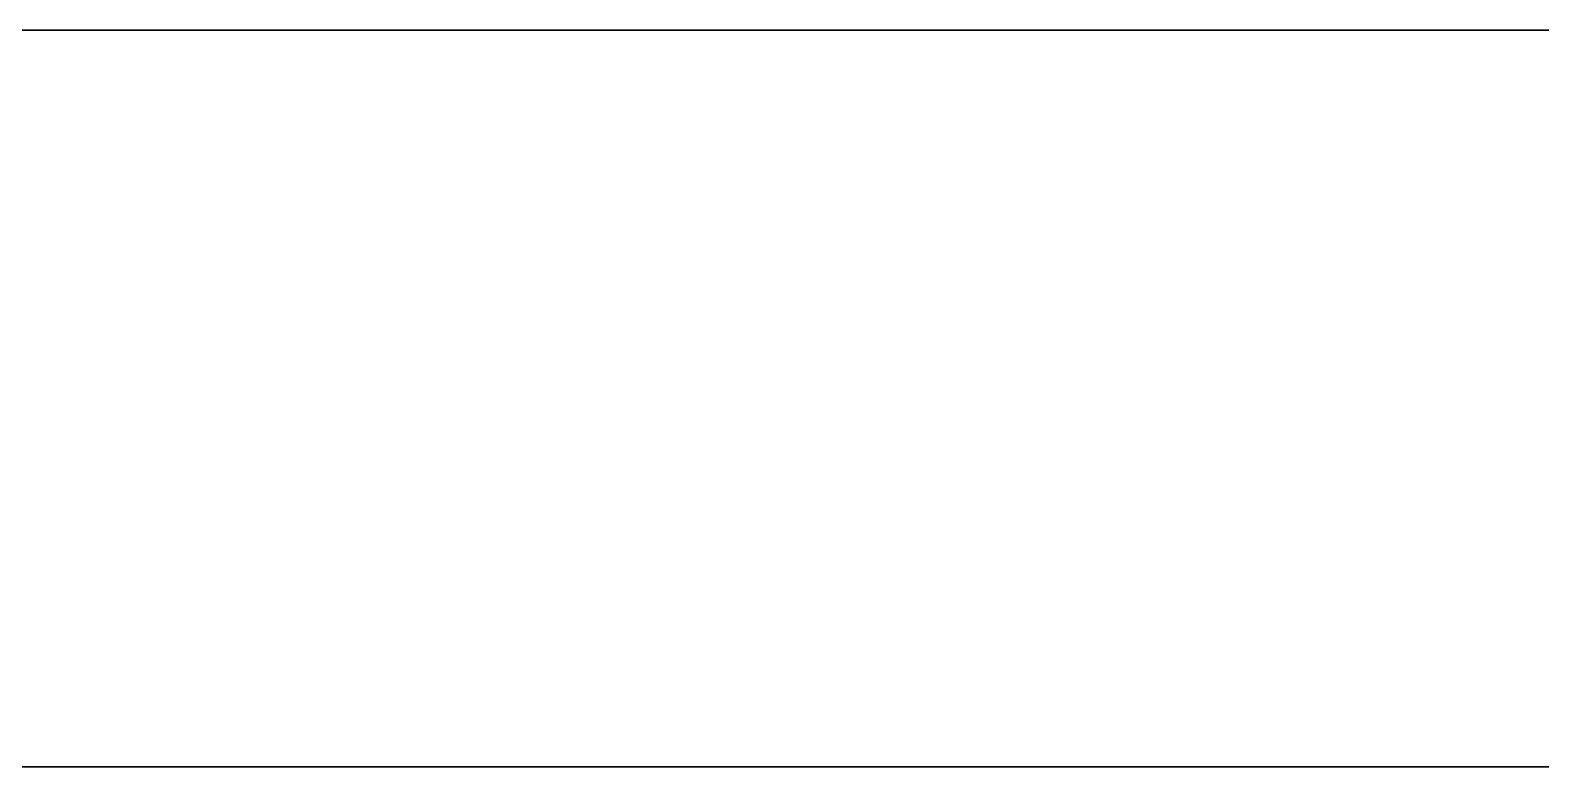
# Model space of a CAD drawing. Header units: metres. Extents: x 350990 to 353010, y 7455300 to 7456700.
# Drawn here: x 352342.9 to 352548, y 7456200 to 7456300 of the extents above; entities that cross this region are included whole.
import ezdxf

# ---------------------------------------------------------------- set-up
doc = ezdxf.new("R2010")
doc.units = ezdxf.units.M

msp = doc.modelspace()

# ---------------------------------------------------------------- linework, layer by layer
at = {"layer": 'BOC_P200N'}
msp.add_polyline3d([(352340, 7456200, 1292.548), (352350, 7456200, 1293.085), (352360, 7456200, 1293.34), (352370, 7456200, 1293.331), (352380, 7456200, 1293.092), (352390, 7456200, 1292.666), (352400, 7456200, 1292.105), (352410, 7456200, 1291.464), (352420, 7456200, 1290.799), (352430, 7456200, 1290.163), (352440, 7456200, 1289.603), (352450, 7456200, 1289.157), (352460, 7456200, 1288.854), (352470, 7456200, 1288.712), (352480, 7456200, 1288.74), (352490, 7456200, 1288.937), (352500, 7456200, 1289.293), (352510, 7456200, 1289.793), (352520, 7456200, 1290.418), (352530, 7456200, 1291.149), (352540, 7456200, 1291.963), (352550, 7456200, 1292.843)], dxfattribs=at)
at = {"layer": 'BOC_P300N'}
msp.add_polyline3d([(352340, 7456300, 1284.381), (352350, 7456300, 1285.66), (352360, 7456300, 1286.987), (352370, 7456300, 1288.23), (352380, 7456300, 1289.341), (352390, 7456300, 1290.517), (352400, 7456300, 1291.748), (352410, 7456300, 1293.023), (352420, 7456300, 1294.315), (352430, 7456300, 1295.132), (352440, 7456300, 1295.773), (352450, 7456300, 1296.235), (352460, 7456300, 1296.524), (352470, 7456300, 1296.66), (352480, 7456300, 1296.673), (352490, 7456300, 1296.6), (352500, 7456300, 1296.484), (352510, 7456300, 1296.372), (352520, 7456300, 1296.307), (352530, 7456300, 1296.329), (352540, 7456300, 1296.471), (352550, 7456300, 1296.754)], dxfattribs=at)
at = {"layer": 'BOLC_P200N'}
msp.add_polyline3d([(352340, 7456200, 1259.461), (352350, 7456200, 1262.213), (352360, 7456200, 1264.686), (352370, 7456200, 1266.855), (352380, 7456200, 1268.698), (352390, 7456200, 1270.198), (352400, 7456200, 1271.348), (352410, 7456200, 1272.147), (352420, 7456200, 1272.604), (352430, 7456200, 1272.734), (352440, 7456200, 1272.563), (352450, 7456200, 1272.118), (352460, 7456200, 1271.437), (352470, 7456200, 1270.555), (352480, 7456200, 1269.511), (352490, 7456200, 1268.347), (352500, 7456200, 1267.099), (352510, 7456200, 1265.808), (352520, 7456200, 1264.508), (352530, 7456200, 1263.233), (352540, 7456200, 1262.009), (352550, 7456200, 1260.858)], dxfattribs=at)
at = {"layer": 'BOLC_P300N'}
msp.add_polyline3d([(352340, 7456300, 1255.981), (352350, 7456300, 1259.004), (352360, 7456300, 1261.861), (352370, 7456300, 1264.51), (352380, 7456300, 1266.909), (352390, 7456300, 1269.026), (352400, 7456300, 1270.834), (352410, 7456300, 1272.318), (352420, 7456300, 1273.476), (352430, 7456300, 1274.315), (352440, 7456300, 1274.858), (352450, 7456300, 1275.131), (352460, 7456300, 1275.17), (352470, 7456300, 1275.012), (352480, 7456300, 1274.696), (352490, 7456300, 1274.257), (352500, 7456300, 1273.731), (352510, 7456300, 1273.151), (352520, 7456300, 1272.543), (352530, 7456300, 1271.931), (352540, 7456300, 1271.331), (352550, 7456300, 1270.751)], dxfattribs=at)
at = {"layer": 'BOX_P200N'}
msp.add_polyline3d([(352340, 7456200, 1229.409), (352350, 7456200, 1231.651), (352360, 7456200, 1233.895), (352370, 7456200, 1236.17), (352380, 7456200, 1238.489), (352390, 7456200, 1240.844), (352400, 7456200, 1243.208), (352410, 7456200, 1245.533), (352420, 7456200, 1247.756), (352430, 7456200, 1249.8), (352440, 7456200, 1251.583), (352450, 7456200, 1253.021), (352460, 7456200, 1254.037), (352470, 7456200, 1254.567), (352480, 7456200, 1254.566), (352490, 7456200, 1254.013), (352500, 7456200, 1252.916), (352510, 7456200, 1251.312), (352520, 7456200, 1249.264), (352530, 7456200, 1246.86), (352540, 7456200, 1244.207), (352550, 7456200, 1241.418)], dxfattribs=at)
at = {"layer": 'BOX_P300N'}
msp.add_polyline3d([(352340, 7456300, 1225.93), (352350, 7456300, 1229.884), (352360, 7456300, 1234.063), (352370, 7456300, 1238.407), (352380, 7456300, 1242.838), (352390, 7456300, 1247.257), (352400, 7456300, 1251.55), (352410, 7456300, 1255.602), (352420, 7456300, 1259.297), (352430, 7456300, 1262.529), (352440, 7456300, 1265.21), (352450, 7456300, 1267.272), (352460, 7456300, 1268.674), (352470, 7456300, 1269.012), (352480, 7456300, 1268.696), (352490, 7456300, 1268.257), (352500, 7456300, 1267.731), (352510, 7456300, 1266.299), (352520, 7456300, 1264.425), (352530, 7456300, 1262.332), (352540, 7456300, 1260.137), (352550, 7456300, 1257.949)], dxfattribs=at)
at = {"layer": 'CU_0p2_P200N'}
for points in [[(352342.019, 7456200, 1230), (352350, 7456200, 1237.139), (352360, 7456200, 1235.776), (352370, 7456200, 1233.809), (352380, 7456200, 1230.897), (352382.512, 7456200, 1230), (352380, 7456200, 1225.651), (352376.634, 7456200, 1220), (352370, 7456200, 1211.188), (352368.986, 7456200, 1210), (352360, 7456200, 1200.152), (352359.837, 7456200, 1200), (352350.247, 7456200, 1190), (352350, 7456200, 1189.606), (352343.043, 7456200, 1180), (352349.334, 7456200, 1170), (352350, 7456200, 1169.397), (352358.991, 7456200, 1160), (352360, 7456200, 1158.913), (352366.84, 7456200, 1150), (352370, 7456200, 1145.389), (352373.105, 7456200, 1140), (352377.889, 7456200, 1130), (352380, 7456200, 1123.867), (352381.237, 7456200, 1120), (352382.927, 7456200, 1110), (352382.653, 7456200, 1100), (352380, 7456200, 1090.744), (352379.744, 7456200, 1090), (352372.958, 7456200, 1080), (352370, 7456200, 1077.001), (352361.766, 7456200, 1070), (352360, 7456200, 1068.616), (352350, 7456200, 1060.932), (352348.865, 7456200, 1060), (352340, 7456200, 1051.23)], [(352342.235, 7456200, 570), (352350, 7456200, 561.967), (352351.878, 7456200, 560), (352350.446, 7456200, 550), (352350, 7456200, 547.727), (352341.322, 7456200, 550)], [(352341.524, 7456200, 950), (352344.349, 7456200, 940), (352347.602, 7456200, 930), (352350, 7456200, 923.835), (352351.877, 7456200, 920), (352357.718, 7456200, 910), (352360, 7456200, 906.675), (352365.91, 7456200, 900), (352370, 7456200, 896.052), (352378.372, 7456200, 890), (352380, 7456200, 889.014), (352390, 7456200, 884.985), (352400, 7456200, 882.3), (352410, 7456200, 880.438), (352412.453, 7456200, 880), (352420, 7456200, 878.833), (352430, 7456200, 876.016), (352439.578, 7456200, 870), (352440, 7456200, 869.74), (352449.247, 7456200, 860), (352450, 7456200, 859.165), (352456.136, 7456200, 850), (352460, 7456200, 843.612), (352461.938, 7456200, 840), (352467.12, 7456200, 830), (352470, 7456200, 823.768), (352471.825, 7456200, 820), (352476.235, 7456200, 810), (352479.907, 7456200, 800), (352480, 7456200, 799.675), (352483.37, 7456200, 790), (352485.776, 7456200, 780), (352486.86, 7456200, 770), (352486.07, 7456200, 760), (352482.433, 7456200, 750), (352480, 7456200, 746.277), (352475.076, 7456200, 740), (352470, 7456200, 735.083), (352464.366, 7456200, 730), (352460, 7456200, 726.104), (352453.745, 7456200, 720), (352450, 7456200, 715.831), (352445.669, 7456200, 710), (352440, 7456200, 700.715), (352439.647, 7456200, 700), (352435.745, 7456200, 690), (352432.133, 7456200, 680), (352430, 7456200, 674.399), (352428.593, 7456200, 670), (352424.839, 7456200, 660), (352420, 7456200, 650.007), (352419.997, 7456200, 650), (352415.075, 7456200, 640), (352410, 7456200, 630.865), (352409.523, 7456200, 630), (352404.542, 7456200, 620), (352400.189, 7456200, 610), (352400, 7456200, 609.385), (352397.062, 7456200, 600), (352395.022, 7456200, 590), (352390, 7456200, 589.145), (352389.064, 7456200, 590), (352388.603, 7456200, 600), (352387.933, 7456200, 610), (352380, 7456200, 616.165), (352375.858, 7456200, 620), (352375.021, 7456200, 630), (352370, 7456200, 634.207), (352364.039, 7456200, 640), (352363.351, 7456200, 650), (352362.747, 7456200, 660), (352360, 7456200, 662.724), (352352.983, 7456200, 670), (352352.684, 7456200, 680), (352352.524, 7456200, 690), (352350, 7456200, 692.972), (352343.561, 7456200, 700), (352343.586, 7456200, 710), (352343.625, 7456200, 720), (352343.59, 7456200, 730), (352343.398, 7456200, 740), (352342.99, 7456200, 750), (352342.362, 7456200, 760)]]:
    msp.add_polyline3d(points, dxfattribs=at)
at = {"layer": 'CU_0p2_P300N'}
msp.add_polyline3d([(352340, 7456300, 914.052), (352344.982, 7456300, 910), (352350, 7456300, 906.213), (352356.509, 7456300, 900), (352360, 7456300, 896.743), (352366.101, 7456300, 890), (352370, 7456300, 885.6), (352374.572, 7456300, 880), (352380, 7456300, 873.024), (352380.517, 7456300, 870), (352389.839, 7456300, 860), (352390, 7456300, 859.78), (352391.765, 7456300, 850), (352393.382, 7456300, 840), (352400, 7456300, 832.903), (352402.87, 7456300, 830), (352404.138, 7456300, 820), (352405.054, 7456300, 810), (352410, 7456300, 804.498), (352414.4, 7456300, 800), (352414.727, 7456300, 790), (352414.64, 7456300, 780), (352414.146, 7456300, 770), (352413.276, 7456300, 760), (352420, 7456300, 751.525), (352421.381, 7456300, 750), (352420, 7456300, 740.369), (352419.314, 7456300, 740), (352410, 7456300, 734.411), (352403.308, 7456300, 730), (352400, 7456300, 727.211), (352391.662, 7456300, 720), (352390, 7456300, 717.981), (352382.75, 7456300, 710), (352380, 7456300, 705.873), (352374.706, 7456300, 700), (352370, 7456300, 694.539), (352362.119, 7456300, 690), (352360, 7456300, 689.039), (352350, 7456300, 686.78), (352340, 7456300, 685.614)], dxfattribs=at)
msp.add_polyline3d([(352350, 7456300, 527.957), (352348.605, 7456300, 530), (352345.054, 7456300, 540), (352345.134, 7456300, 550), (352349.791, 7456300, 560), (352350, 7456300, 560.246), (352359.368, 7456300, 570), (352360, 7456300, 570.534), (352370, 7456300, 576.519), (352380, 7456300, 577.985), (352390, 7456300, 572.648), (352391.855, 7456300, 570), (352398.32, 7456300, 560), (352400, 7456300, 556.734), (352402.394, 7456300, 550), (352404.666, 7456300, 540), (352405.055, 7456300, 530), (352402.571, 7456300, 520), (352400, 7456300, 515.967), (352393.042, 7456300, 510), (352390, 7456300, 508.341), (352380, 7456300, 506.89), (352370, 7456300, 509.138), (352368.401, 7456300, 510), (352360, 7456300, 515.714), (352355.555, 7456300, 520)], close=True, dxfattribs=at)
at = {"layer": 'CU_0p4_P200N'}
msp.add_polyline3d([(352340, 7456200, 885.238), (352344.161, 7456200, 880), (352350, 7456200, 872.945), (352352.993, 7456200, 870), (352360, 7456200, 863.48), (352364.875, 7456200, 860), (352370, 7456200, 856.559), (352380, 7456200, 851.674), (352384.458, 7456200, 850), (352390, 7456200, 848.038), (352400, 7456200, 844.979), (352410, 7456200, 841.535), (352413.396, 7456200, 840), (352420, 7456200, 836.83), (352429.512, 7456200, 830), (352430, 7456200, 829.575), (352438.267, 7456200, 820), (352440, 7456200, 817.15), (352443.821, 7456200, 810), (352447.01, 7456200, 800), (352447.918, 7456200, 790), (352446.16, 7456200, 780), (352441.103, 7456200, 770), (352440, 7456200, 768.567), (352432.338, 7456200, 760), (352430, 7456200, 757.766), (352420.633, 7456200, 750), (352420, 7456200, 749.436), (352410, 7456200, 741.632), (352407.27, 7456200, 740), (352400, 7456200, 733.797), (352393.348, 7456200, 730), (352390, 7456200, 726.506), (352380, 7456200, 724.338), (352376.667, 7456200, 730), (352370, 7456200, 739.918), (352369.972, 7456200, 740), (352364.657, 7456200, 750), (352360, 7456200, 756.723), (352358.003, 7456200, 760), (352350, 7456200, 769.891), (352349.985, 7456200, 770), (352348.316, 7456200, 780), (352346.702, 7456200, 790), (352345.294, 7456200, 800), (352344.199, 7456200, 810), (352343.494, 7456200, 820), (352343.254, 7456200, 830), (352343.572, 7456200, 840), (352340, 7456200, 843.348)], dxfattribs=at)
at = {"layer": 'CU_0p4_P300N'}
msp.add_polyline3d([(352340, 7456300, 864.888), (352346.089, 7456300, 860), (352350, 7456300, 856.696), (352356.341, 7456300, 850), (352360, 7456300, 845.517), (352364.163, 7456300, 840), (352370, 7456300, 830.211), (352370.132, 7456300, 830), (352374.958, 7456300, 820), (352377.902, 7456300, 810), (352378.811, 7456300, 800), (352377.065, 7456300, 790), (352371.495, 7456300, 780), (352370, 7456300, 778.329), (352360.578, 7456300, 770), (352360, 7456300, 769.586), (352350, 7456300, 764.272), (352340, 7456300, 761.533)], dxfattribs=at)
at = {"layer": 'IMP_P200N'}
msp.add_polyline3d([(352342.594, 7456200, 750), (352343.338, 7456200, 740), (352344.366, 7456200, 730), (352345.709, 7456200, 720), (352347.39, 7456200, 710), (352349.417, 7456200, 700), (352350, 7456200, 697.529), (352351.849, 7456200, 690), (352354.638, 7456200, 680), (352357.731, 7456200, 670), (352360, 7456200, 663.22), (352361.128, 7456200, 660), (352364.828, 7456200, 650), (352368.663, 7456200, 640), (352370, 7456200, 636.582), (352372.683, 7456200, 630), (352376.757, 7456200, 620), (352380, 7456200, 611.92), (352380.798, 7456200, 610), (352384.855, 7456200, 600), (352388.753, 7456200, 590), (352390, 7456200, 586.674), (352392.564, 7456200, 580), (352396.233, 7456200, 570), (352399.732, 7456200, 560), (352400, 7456200, 559.206), (352403.16, 7456200, 550), (352406.476, 7456200, 540), (352409.716, 7456200, 530), (352410, 7456200, 529.117), (352412.954, 7456200, 520), (352416.196, 7456200, 510), (352419.479, 7456200, 500), (352420, 7456200, 498.447), (352422.833, 7456200, 490), (352426.277, 7456200, 480), (352429.829, 7456200, 470), (352430, 7456200, 469.533), (352433.449, 7456200, 460), (352437.155, 7456200, 450), (352440, 7456200, 442.461), (352440.913, 7456200, 440), (352444.648, 7456200, 430), (352448.365, 7456200, 420), (352450, 7456200, 415.532), (352451.979, 7456200, 410), (352455.448, 7456200, 400), (352458.759, 7456200, 390), (352460, 7456200, 386.03), (352461.845, 7456200, 380), (352464.692, 7456200, 370), (352467.298, 7456200, 360), (352469.652, 7456200, 350), (352470, 7456200, 348.354), (352471.752, 7456200, 340), (352473.619, 7456200, 330), (352475.275, 7456200, 320), (352476.744, 7456200, 310), (352478.061, 7456200, 300), (352470, 7456200, 291.603), (352460, 7456200, 290.781), (352450, 7456200, 290.516), (352440, 7456200, 290.566), (352430, 7456200, 290.868), (352420, 7456200, 291.903), (352413.386, 7456200, 300), (352410.14, 7456200, 310), (352410, 7456200, 310.462), (352407.253, 7456200, 320), (352404.621, 7456200, 330), (352402.211, 7456200, 340), (352400, 7456200, 349.957), (352399.991, 7456200, 350), (352397.974, 7456200, 360), (352396.063, 7456200, 370), (352394.222, 7456200, 380), (352392.416, 7456200, 390), (352390.61, 7456200, 400), (352390, 7456200, 403.329), (352388.782, 7456200, 410), (352386.893, 7456200, 420), (352384.915, 7456200, 430), (352382.83, 7456200, 440), (352380.629, 7456200, 450), (352380, 7456200, 452.739), (352378.291, 7456200, 460), (352375.824, 7456200, 470), (352373.25, 7456200, 480), (352370.596, 7456200, 490), (352370, 7456200, 492.225), (352367.843, 7456200, 500), (352365.062, 7456200, 510), (352362.31, 7456200, 520), (352360, 7456200, 528.632), (352359.621, 7456200, 530), (352356.976, 7456200, 540), (352354.477, 7456200, 550), (352352.146, 7456200, 560), (352350, 7456200, 569.967), (352349.993, 7456200, 570), (352347.95, 7456200, 580), (352346.066, 7456200, 590), (352344.311, 7456200, 600), (352342.645, 7456200, 610)], dxfattribs=at)
at = {"layer": 'IMP_P300N'}
msp.add_polyline3d([(352550, 7456300, 290.484), (352540, 7456300, 290.709), (352530, 7456300, 291.378), (352521.127, 7456300, 300), (352520, 7456300, 303.251), (352517.695, 7456300, 310), (352514.335, 7456300, 320), (352511.05, 7456300, 330), (352510, 7456300, 333.31), (352507.892, 7456300, 340), (352504.876, 7456300, 350), (352502.012, 7456300, 360), (352500, 7456300, 367.475), (352499.323, 7456300, 370), (352496.83, 7456300, 380), (352494.527, 7456300, 390), (352492.407, 7456300, 400), (352490.461, 7456300, 410), (352490, 7456300, 412.577), (352488.678, 7456300, 420), (352487.033, 7456300, 430), (352485.49, 7456300, 440), (352484.018, 7456300, 450), (352482.579, 7456300, 460), (352481.136, 7456300, 470), (352480, 7456300, 477.666), (352479.654, 7456300, 480), (352478.104, 7456300, 490), (352476.442, 7456300, 500), (352474.64, 7456300, 510), (352472.671, 7456300, 520), (352470.518, 7456300, 530), (352470, 7456300, 532.221), (352468.194, 7456300, 540), (352465.693, 7456300, 550), (352463.024, 7456300, 560), (352460.209, 7456300, 570), (352460, 7456300, 570.712), (352457.327, 7456300, 580), (352454.391, 7456300, 590), (352451.439, 7456300, 600), (352450, 7456300, 604.897), (352448.543, 7456300, 610), (352445.749, 7456300, 620), (352443.065, 7456300, 630), (352440.517, 7456300, 640), (352440, 7456300, 642.124), (352438.143, 7456300, 650), (352435.931, 7456300, 660), (352433.868, 7456300, 670), (352431.944, 7456300, 680), (352430.14, 7456300, 690), (352430, 7456300, 690.808), (352428.432, 7456300, 700), (352426.792, 7456300, 710), (352425.192, 7456300, 720), (352423.602, 7456300, 730), (352421.992, 7456300, 740), (352420.332, 7456300, 750), (352420, 7456300, 751.914), (352418.561, 7456300, 760), (352416.666, 7456300, 770), (352414.63, 7456300, 780), (352412.428, 7456300, 790), (352410.039, 7456300, 800), (352410, 7456300, 800.155), (352407.34, 7456300, 810), (352404.415, 7456300, 820), (352401.268, 7456300, 830), (352400, 7456300, 833.823), (352397.801, 7456300, 840), (352394.078, 7456300, 850), (352390.206, 7456300, 860), (352390, 7456300, 860.528), (352386.055, 7456300, 870), (352381.89, 7456300, 880), (352380, 7456300, 884.639), (352377.71, 7456300, 890), (352373.641, 7456300, 900), (352370, 7456300, 909.57), (352369.832, 7456300, 910), (352366.27, 7456300, 920), (352363.096, 7456300, 930), (352360.338, 7456300, 940), (352360, 7456300, 941.3), (352357.898, 7456300, 950), (352360, 7456300, 958.151), (352370, 7456300, 951.848), (352372.787, 7456300, 950), (352380, 7456300, 945.798), (352390, 7456300, 940.623), (352391.294, 7456300, 940), (352400, 7456300, 936.206), (352410, 7456300, 932.09), (352415.09, 7456300, 930), (352420, 7456300, 926.508), (352423.467, 7456300, 920), (352426.105, 7456300, 910), (352428.713, 7456300, 900), (352430, 7456300, 895.032), (352431.367, 7456300, 890), (352434.121, 7456300, 880), (352436.995, 7456300, 870), (352440, 7456300, 860.124), (352440.04, 7456300, 860), (352443.362, 7456300, 850), (352446.949, 7456300, 840), (352450, 7456300, 832.091), (352450.83, 7456300, 830), (352454.992, 7456300, 820), (352459.428, 7456300, 810), (352460, 7456300, 808.753), (352463.949, 7456300, 800), (352468.575, 7456300, 790), (352470, 7456300, 786.936), (352473.049, 7456300, 780), (352477.369, 7456300, 770), (352480, 7456300, 763.714), (352481.43, 7456300, 760), (352485.097, 7456300, 750), (352488.522, 7456300, 740), (352490, 7456300, 735.361), (352491.558, 7456300, 730), (352494.24, 7456300, 720), (352496.685, 7456300, 710), (352498.91, 7456300, 700), (352500, 7456300, 694.663), (352500.885, 7456300, 690), (352502.652, 7456300, 680), (352504.309, 7456300, 670), (352505.89, 7456300, 660), (352507.432, 7456300, 650), (352508.973, 7456300, 640), (352510, 7456300, 633.497), (352510.534, 7456300, 630), (352512.144, 7456300, 620), (352513.872, 7456300, 610), (352515.75, 7456300, 600), (352517.811, 7456300, 590), (352520, 7456300, 580.356), (352520.08, 7456300, 580), (352522.544, 7456300, 570), (352525.256, 7456300, 560), (352528.224, 7456300, 550), (352530, 7456300, 544.472), (352531.424, 7456300, 540), (352534.831, 7456300, 530), (352538.456, 7456300, 520), (352540, 7456300, 515.944), (352542.22, 7456300, 510), (352546.091, 7456300, 500), (352550, 7456300, 490.177)], dxfattribs=at)
at = {"layer": 'PHY_P200N'}
for points in [[(352340, 7456200, 1298.741), (352350, 7456200, 1298.85), (352360, 7456200, 1298.982), (352370, 7456200, 1298.822), (352377.66, 7456200, 1290), (352379.189, 7456200, 1280), (352380, 7456200, 1276.419), (352381.466, 7456200, 1270), (352384.308, 7456200, 1260), (352387.527, 7456200, 1250), (352390, 7456200, 1242.912), (352390.991, 7456200, 1240), (352394.515, 7456200, 1230), (352397.938, 7456200, 1220), (352400, 7456200, 1213.711), (352401.155, 7456200, 1210), (352404.039, 7456200, 1200), (352406.568, 7456200, 1190), (352408.718, 7456200, 1180), (352410, 7456200, 1177.872), (352414.455, 7456200, 1170), (352419.562, 7456200, 1160), (352420, 7456200, 1159.062), (352424.025, 7456200, 1150), (352428.038, 7456200, 1140), (352430, 7456200, 1134.667), (352431.66, 7456200, 1130), (352434.957, 7456200, 1120), (352438.067, 7456200, 1110), (352440, 7456200, 1103.546), (352441.054, 7456200, 1100), (352443.976, 7456200, 1090), (352446.972, 7456200, 1080), (352450, 7456200, 1070.446), (352450.144, 7456200, 1070), (352453.544, 7456200, 1060), (352457.341, 7456200, 1050), (352460, 7456200, 1043.751), (352461.651, 7456200, 1040), (352466.568, 7456200, 1030), (352470, 7456200, 1023.844), (352472.227, 7456200, 1020), (352478.67, 7456200, 1010), (352480, 7456200, 1008.12), (352485.917, 7456200, 1000), (352490, 7456200, 994.814), (352493.885, 7456200, 990), (352500, 7456200, 982.775), (352502.39, 7456200, 980), (352510, 7456200, 971.331), (352511.179, 7456200, 970), (352519.973, 7456200, 960), (352520, 7456200, 959.969), (352528.562, 7456200, 950), (352530, 7456200, 948.268), (352536.764, 7456200, 940), (352540, 7456200, 935.839), (352544.491, 7456200, 930), (352550, 7456200, 922.388)], [(352550, 7456200, 826.668), (352544.446, 7456200, 830), (352540, 7456200, 832.68), (352531.839, 7456200, 840), (352530, 7456200, 841.649), (352522.7, 7456200, 850), (352520, 7456200, 853.073), (352514.641, 7456200, 860), (352510, 7456200, 865.94), (352506.931, 7456200, 870), (352500, 7456200, 879.048), (352499.236, 7456200, 880), (352491.097, 7456200, 890), (352490, 7456200, 891.331), (352481.992, 7456200, 900), (352480, 7456200, 902.134), (352471.346, 7456200, 910), (352470, 7456200, 911.218), (352460, 7456200, 918.678), (352457.842, 7456200, 920), (352450, 7456200, 924.834), (352440.046, 7456200, 930), (352440, 7456200, 930.024), (352430, 7456200, 934.567), (352420, 7456200, 938.453), (352414.895, 7456200, 940), (352410, 7456200, 941.533), (352400, 7456200, 943.431), (352390, 7456200, 943.711), (352380, 7456200, 942.159), (352373.37, 7456200, 940), (352370, 7456200, 938.94), (352360, 7456200, 934.672), (352350, 7456200, 930.131), (352349.65, 7456200, 930), (352340, 7456200, 926.472)]]:
    msp.add_polyline3d(points, dxfattribs=at)
at = {"layer": 'PHY_P300N'}
for points in [[(352550, 7456300, 794.433), (352540, 7456300, 798.601), (352538.102, 7456300, 800), (352530, 7456300, 805.925), (352526.06, 7456300, 810), (352520, 7456300, 816.189), (352516.911, 7456300, 820), (352510, 7456300, 828.368), (352508.746, 7456300, 830), (352500.853, 7456300, 840), (352500, 7456300, 841.052), (352492.532, 7456300, 850), (352490, 7456300, 852.954), (352483.241, 7456300, 860), (352480, 7456300, 863.287), (352472.057, 7456300, 870), (352470, 7456300, 871.695), (352460, 7456300, 878.263), (352456.732, 7456300, 880), (352450, 7456300, 883.503), (352440, 7456300, 888.173), (352436.244, 7456300, 890), (352430, 7456300, 893), (352420, 7456300, 898.576), (352417.819, 7456300, 900), (352410, 7456300, 905.103), (352403.257, 7456300, 910), (352400, 7456300, 912.392), (352390, 7456300, 919.827), (352389.738, 7456300, 920), (352380, 7456300, 926.576), (352373.127, 7456300, 930), (352370, 7456300, 931.614), (352360, 7456300, 934.166), (352350, 7456300, 933.818), (352340, 7456300, 930.802)], [(352340.463, 7456300, 1250), (352348.867, 7456300, 1240), (352350, 7456300, 1238.714), (352357.279, 7456300, 1230), (352360, 7456300, 1226.781), (352365.377, 7456300, 1220), (352370, 7456300, 1213.989), (352372.851, 7456300, 1210), (352379.448, 7456300, 1200), (352380, 7456300, 1199.049), (352384.786, 7456300, 1190), (352389.168, 7456300, 1180), (352390, 7456300, 1179.055), (352397.197, 7456300, 1170), (352400, 7456300, 1165.953), (352403.754, 7456300, 1160), (352409.084, 7456300, 1150), (352410, 7456300, 1147.922), (352413.212, 7456300, 1140), (352416.472, 7456300, 1130), (352419.045, 7456300, 1120), (352420, 7456300, 1115.184), (352420.965, 7456300, 1110), (352422.383, 7456300, 1100), (352423.491, 7456300, 1090), (352424.426, 7456300, 1080), (352425.34, 7456300, 1070), (352426.406, 7456300, 1060), (352427.825, 7456300, 1050), (352429.832, 7456300, 1040), (352430, 7456300, 1039.384), (352432.502, 7456300, 1030), (352436.245, 7456300, 1020), (352440, 7456300, 1012.604), (352441.308, 7456300, 1010), (352447.731, 7456300, 1000), (352450, 7456300, 997.165), (352455.656, 7456300, 990), (352460, 7456300, 985.407), (352465.018, 7456300, 980), (352470, 7456300, 975.325), (352475.526, 7456300, 970), (352480, 7456300, 966.11), (352486.78, 7456300, 960), (352490, 7456300, 957.302), (352498.34, 7456300, 950), (352500, 7456300, 948.614), (352509.817, 7456300, 940), (352510, 7456300, 939.844), (352520, 7456300, 930.863), (352520.924, 7456300, 930), (352530, 7456300, 921.518), (352531.569, 7456300, 920), (352540, 7456300, 911.743), (352541.735, 7456300, 910), (352550, 7456300, 901.542)]]:
    msp.add_polyline3d(points, dxfattribs=at)
at = {"layer": 'POT_P200N'}
for points in [[(352340, 7456200, 906.11), (352346.557, 7456200, 900), (352350, 7456200, 896.955), (352358.126, 7456200, 890), (352360, 7456200, 888.443), (352370, 7456200, 880.339), (352370.428, 7456200, 880), (352380, 7456200, 872.412), (352383.073, 7456200, 870), (352390, 7456200, 864.414), (352395.445, 7456200, 860), (352400, 7456200, 856.114), (352407.03, 7456200, 850), (352410, 7456200, 847.216), (352417.475, 7456200, 840), (352420, 7456200, 837.311), (352426.631, 7456200, 830), (352430, 7456200, 825.815), (352434.52, 7456200, 820), (352440, 7456200, 811.918), (352441.261, 7456200, 810), (352446.983, 7456200, 800), (352450, 7456200, 793.791), (352451.82, 7456200, 790), (352455.891, 7456200, 780), (352459.275, 7456200, 770), (352460, 7456200, 767.364), (352462.072, 7456200, 760), (352464.348, 7456200, 750), (352466.148, 7456200, 740), (352467.538, 7456200, 730), (352468.596, 7456200, 720), (352469.415, 7456200, 710), (352470, 7456200, 701.41), (352470.102, 7456200, 700), (352470.798, 7456200, 690), (352471.578, 7456200, 680), (352472.54, 7456200, 670), (352473.762, 7456200, 660), (352475.294, 7456200, 650), (352477.16, 7456200, 640), (352479.361, 7456200, 630), (352480, 7456200, 627.549), (352481.953, 7456200, 620), (352484.83, 7456200, 610), (352487.923, 7456200, 600), (352490, 7456200, 593.792), (352491.226, 7456200, 590), (352494.705, 7456200, 580), (352498.291, 7456200, 570), (352500, 7456200, 565.493), (352502.002, 7456200, 560), (352505.823, 7456200, 550), (352509.751, 7456200, 540), (352510, 7456200, 539.407), (352513.838, 7456200, 530), (352518.08, 7456200, 520), (352520, 7456200, 515.722), (352522.543, 7456200, 510), (352527.261, 7456200, 500), (352530, 7456200, 494.541), (352532.304, 7456200, 490), (352537.737, 7456200, 480), (352540, 7456200, 476.102), (352543.663, 7456200, 470), (352550, 7456200, 460.184)], [(352550, 7456200, 290.081), (352540, 7456200, 290.076), (352530, 7456200, 290.072), (352520, 7456200, 290.069), (352510, 7456200, 290.066), (352500, 7456200, 290.064), (352490, 7456200, 290.062), (352480, 7456200, 290.06), (352470, 7456200, 290.059), (352460, 7456200, 290.058), (352450, 7456200, 290.056), (352440, 7456200, 290.055), (352430, 7456200, 290.054), (352420, 7456200, 290.052), (352410, 7456200, 290.05), (352400, 7456200, 290.049), (352390, 7456200, 290.047), (352380, 7456200, 290.045), (352370, 7456200, 290.043), (352360, 7456200, 290.041), (352350, 7456200, 290.04), (352340, 7456200, 290.038)]]:
    msp.add_polyline3d(points, dxfattribs=at)
at = {"layer": 'POT_P300N'}
for points in [[(352340, 7456300, 845.258), (352350, 7456300, 840.23), (352350.464, 7456300, 840), (352360, 7456300, 834.891), (352369.084, 7456300, 830), (352370, 7456300, 829.445), (352380, 7456300, 823.333), (352385.345, 7456300, 820), (352390, 7456300, 816.488), (352398.292, 7456300, 810), (352400, 7456300, 808.263), (352407.809, 7456300, 800), (352410, 7456300, 796.648), (352414.202, 7456300, 790), (352417.951, 7456300, 780), (352419.644, 7456300, 770), (352419.89, 7456300, 760), (352419.202, 7456300, 750), (352417.998, 7456300, 740), (352416.608, 7456300, 730), (352415.288, 7456300, 720), (352414.231, 7456300, 710), (352413.586, 7456300, 700), (352413.464, 7456300, 690), (352413.947, 7456300, 680), (352415.098, 7456300, 670), (352416.966, 7456300, 660), (352419.586, 7456300, 650), (352420, 7456300, 648.797), (352423.072, 7456300, 640), (352427.313, 7456300, 630), (352430, 7456300, 624.616), (352432.326, 7456300, 620), (352438.002, 7456300, 610), (352440, 7456300, 606.808), (352444.233, 7456300, 600), (352450, 7456300, 591.221), (352450.79, 7456300, 590), (352457.508, 7456300, 580), (352460, 7456300, 576.339), (352464.177, 7456300, 570), (352470, 7456300, 561.012), (352470.631, 7456300, 560), (352476.775, 7456300, 550), (352480, 7456300, 544.526), (352482.563, 7456300, 540), (352487.974, 7456300, 530), (352490, 7456300, 526.081), (352493.048, 7456300, 520), (352497.815, 7456300, 510), (352500, 7456300, 505.214), (352502.348, 7456300, 500), (352506.693, 7456300, 490), (352510, 7456300, 482.171), (352510.926, 7456300, 480), (352515.129, 7456300, 470), (352519.343, 7456300, 460), (352520, 7456300, 458.437), (352523.715, 7456300, 450), (352528.262, 7456300, 440), (352530, 7456300, 436.278), (352533.16, 7456300, 430), (352538.453, 7456300, 420), (352540, 7456300, 417.185), (352544.369, 7456300, 410), (352550, 7456300, 401.249)], [(352550, 7456300, 290.197), (352540, 7456300, 290.172), (352530, 7456300, 290.154), (352520, 7456300, 290.14), (352510, 7456300, 290.128), (352500, 7456300, 290.119), (352490, 7456300, 290.112), (352480, 7456300, 290.106), (352470, 7456300, 290.101), (352460, 7456300, 290.096), (352450, 7456300, 290.091), (352440, 7456300, 290.087), (352430, 7456300, 290.083), (352420, 7456300, 290.079), (352410, 7456300, 290.074), (352400, 7456300, 290.07), (352390, 7456300, 290.066), (352380, 7456300, 290.063), (352370, 7456300, 290.059), (352360, 7456300, 290.056), (352350, 7456300, 290.053), (352340, 7456300, 290.05)]]:
    msp.add_polyline3d(points, dxfattribs=at)
at = {"layer": 'PRO_P200N'}
for points in [[(352340, 7456200, 1298.741), (352350, 7456200, 1298.85), (352360, 7456200, 1298.982), (352370, 7456200, 1299.141), (352380, 7456200, 1299.331), (352390, 7456200, 1299.557), (352400, 7456200, 1299.821), (352405.882, 7456200, 1300), (352410, 7456200, 1300.126), (352420, 7456200, 1300.472), (352430, 7456200, 1300.861), (352440, 7456200, 1301.291), (352450, 7456200, 1301.76), (352460, 7456200, 1302.265), (352470, 7456200, 1302.801), (352480, 7456200, 1303.362), (352490, 7456200, 1303.941), (352500, 7456200, 1304.53), (352510, 7456200, 1305.12), (352520, 7456200, 1305.7), (352530, 7456200, 1306.259), (352540, 7456200, 1306.785), (352550, 7456200, 1307.267)], [(352550, 7456200, 290.01), (352540, 7456200, 290.01), (352530, 7456200, 290.01), (352520, 7456200, 290.01), (352510, 7456200, 290.01), (352500, 7456200, 290.01), (352490, 7456200, 290.01), (352480, 7456200, 290.01), (352470, 7456200, 290.01), (352460, 7456200, 290.01), (352450, 7456200, 290.01), (352440, 7456200, 290.01), (352430, 7456200, 290.01), (352420, 7456200, 290.01), (352410, 7456200, 290.01), (352400, 7456200, 290.01), (352390, 7456200, 290.01), (352380, 7456200, 290.01), (352370, 7456200, 290.01), (352360, 7456200, 290.01), (352350, 7456200, 290.01), (352340, 7456200, 290.01)]]:
    msp.add_polyline3d(points, dxfattribs=at)
at = {"layer": 'PRO_P300N'}
for points in [[(352340, 7456300, 1287.364), (352350, 7456300, 1288.235), (352360, 7456300, 1289.192), (352367.787, 7456300, 1290), (352370, 7456300, 1290.23), (352380, 7456300, 1291.341), (352390, 7456300, 1292.517), (352400, 7456300, 1293.748), (352410, 7456300, 1295.023), (352420, 7456300, 1296.33), (352430, 7456300, 1297.657), (352440, 7456300, 1298.99), (352447.632, 7456300, 1300), (352450, 7456300, 1300.313), (352460, 7456300, 1301.613), (352470, 7456300, 1302.873), (352480, 7456300, 1304.078), (352490, 7456300, 1305.213), (352500, 7456300, 1306.262), (352510, 7456300, 1307.211), (352520, 7456300, 1308.045), (352530, 7456300, 1308.751), (352540, 7456300, 1309.317), (352550, 7456300, 1309.733)], [(352550, 7456300, 290.01), (352540, 7456300, 290.01), (352530, 7456300, 290.01), (352520, 7456300, 290.01), (352510, 7456300, 290.01), (352500, 7456300, 290.01), (352490, 7456300, 290.01), (352480, 7456300, 290.01), (352470, 7456300, 290.01), (352460, 7456300, 290.01), (352450, 7456300, 290.01), (352440, 7456300, 290.01), (352430, 7456300, 290.01), (352420, 7456300, 290.01), (352410, 7456300, 290.01), (352400, 7456300, 290.01), (352390, 7456300, 290.01), (352380, 7456300, 290.01), (352370, 7456300, 290.01), (352360, 7456300, 290.01), (352350, 7456300, 290.01), (352340, 7456300, 290.01)]]:
    msp.add_polyline3d(points, dxfattribs=at)
at = {"layer": 'QMP_P200N'}
msp.add_polyline3d([(352341.647, 7456200, 610), (352344.875, 7456200, 600), (352349.046, 7456200, 590), (352350, 7456200, 588.102), (352354.105, 7456200, 580), (352360, 7456200, 570.379), (352360.231, 7456200, 570), (352367.15, 7456200, 560), (352370, 7456200, 556.336), (352374.808, 7456200, 550), (352380, 7456200, 543.714), (352382.925, 7456200, 540), (352390, 7456200, 531.495), (352391.161, 7456200, 530), (352399.119, 7456200, 520), (352400, 7456200, 518.895), (352406.497, 7456200, 510), (352410, 7456200, 505.147), (352413.384, 7456200, 500), (352419.782, 7456200, 490), (352420, 7456200, 489.636), (352425.277, 7456200, 480), (352430, 7456200, 470.971), (352430.467, 7456200, 470), (352434.859, 7456200, 460), (352438.979, 7456200, 450), (352440, 7456200, 447.206), (352442.485, 7456200, 440), (352445.591, 7456200, 430), (352448.388, 7456200, 420), (352450, 7456200, 413.273), (352450.765, 7456200, 410), (352452.666, 7456200, 400), (352454.231, 7456200, 390), (352455.434, 7456200, 380), (352456.258, 7456200, 370), (352456.704, 7456200, 360), (352456.806, 7456200, 350), (352456.646, 7456200, 340), (352456.366, 7456200, 330), (352456.148, 7456200, 320), (352456.188, 7456200, 310), (352456.637, 7456200, 300), (352450, 7456200, 292.747), (352440, 7456200, 291.256), (352430, 7456200, 290.78), (352420, 7456200, 290.545), (352410, 7456200, 290.406), (352400, 7456200, 290.315), (352390, 7456200, 290.252), (352380, 7456200, 290.206), (352370, 7456200, 290.173), (352360, 7456200, 290.147), (352350, 7456200, 290.128), (352340, 7456200, 290.113)], dxfattribs=at)
at = {"layer": 'QMP_P300N'}
msp.add_polyline3d([(352341.282, 7456300, 390), (352343.535, 7456300, 380), (352345.674, 7456300, 370), (352347.796, 7456300, 360), (352349.985, 7456300, 350), (352350, 7456300, 349.937), (352352.356, 7456300, 340), (352354.922, 7456300, 330), (352357.747, 7456300, 320), (352360, 7456300, 312.869), (352360.92, 7456300, 310), (352364.528, 7456300, 300), (352360, 7456300, 291.807), (352350, 7456300, 290.636), (352340, 7456300, 290.386)], dxfattribs=at)
at = {"layer": 'TOH_P200N'}
msp.add_polyline3d([(352340, 7456200, 1173.91), (352350, 7456200, 1177.781), (352360, 7456200, 1181.923), (352370, 7456200, 1186.317), (352380, 7456200, 1190.906), (352390, 7456200, 1195.603), (352400, 7456200, 1200.288), (352410, 7456200, 1204.828), (352420, 7456200, 1209.074), (352430, 7456200, 1212.881), (352440, 7456200, 1216.113), (352450, 7456200, 1218.657), (352460, 7456200, 1220.424), (352470, 7456200, 1221.364), (352480, 7456200, 1221.468), (352490, 7456200, 1220.77), (352500, 7456200, 1219.35), (352510, 7456200, 1217.329), (352520, 7456200, 1214.865), (352530, 7456200, 1212.138), (352540, 7456200, 1209.342), (352550, 7456200, 1206.665)], dxfattribs=at)
at = {"layer": 'TOH_P300N'}
msp.add_polyline3d([(352340, 7456300, 1187.249), (352350, 7456300, 1190.659), (352360, 7456300, 1194.157), (352370, 7456300, 1197.776), (352380, 7456300, 1201.529), (352390, 7456300, 1205.402), (352400, 7456300, 1209.357), (352410, 7456300, 1213.344), (352420, 7456300, 1217.298), (352430, 7456300, 1221.148), (352440, 7456300, 1224.822), (352450, 7456300, 1228.246), (352460, 7456300, 1231.351), (352470, 7456300, 1233.69), (352480, 7456300, 1235.6), (352490, 7456300, 1237.537), (352500, 7456300, 1239.447), (352510, 7456300, 1240.418), (352520, 7456300, 1240.829), (352530, 7456300, 1240.822), (352540, 7456300, 1240.448), (352550, 7456300, 1239.762)], dxfattribs=at)
at = {"layer": 'TOPO_P200N'}
msp.add_polyline3d([(352340, 7456200, 1298.741), (352350, 7456200, 1298.85), (352360, 7456200, 1298.982), (352370, 7456200, 1299.141), (352380, 7456200, 1299.331), (352390, 7456200, 1299.557), (352400, 7456200, 1299.821), (352410, 7456200, 1300.126), (352420, 7456200, 1300.472), (352430, 7456200, 1300.861), (352440, 7456200, 1301.291), (352450, 7456200, 1301.76), (352460, 7456200, 1302.265), (352470, 7456200, 1302.801), (352480, 7456200, 1303.362), (352490, 7456200, 1303.941), (352500, 7456200, 1304.53), (352510, 7456200, 1305.12), (352520, 7456200, 1305.7), (352530, 7456200, 1306.259), (352540, 7456200, 1306.785), (352550, 7456200, 1307.267)], dxfattribs=at)
at = {"layer": 'TOPO_P300N'}
msp.add_polyline3d([(352340, 7456300, 1287.364), (352350, 7456300, 1288.235), (352360, 7456300, 1289.192), (352370, 7456300, 1290.23), (352380, 7456300, 1291.341), (352390, 7456300, 1292.517), (352400, 7456300, 1293.748), (352410, 7456300, 1295.023), (352420, 7456300, 1296.33), (352430, 7456300, 1297.657), (352440, 7456300, 1298.99), (352450, 7456300, 1300.313), (352460, 7456300, 1301.613), (352470, 7456300, 1302.873), (352480, 7456300, 1304.078), (352490, 7456300, 1305.213), (352500, 7456300, 1306.262), (352510, 7456300, 1307.211), (352520, 7456300, 1308.045), (352530, 7456300, 1308.751), (352540, 7456300, 1309.317), (352550, 7456300, 1309.733)], dxfattribs=at)

doc.saveas('drawing.dxf')
